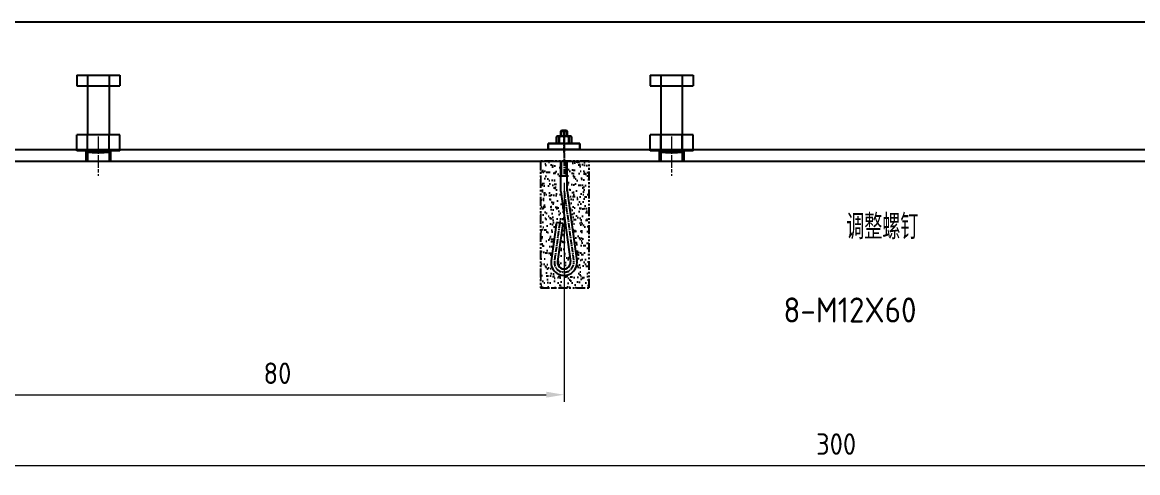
# Model space of a CAD drawing. Header units: millimetres. Extents: x 1235 to 3468, y -658 to 307.
# Drawn here: x 1997.4 to 2153.1, y -390.7 to -327.8 of the extents above; entities that cross this region are included whole.
import ezdxf

# ---------------------------------------------------------------- set-up
doc = ezdxf.new("R2010")
doc.units = ezdxf.units.MM
for name, pattern in [('CENTRE', [1.125, 0.75, -0.125, 0.125, -0.125]), ('CHAIN', [0.3543, 0.2362, -0.0295, 0.0591, -0.0295]), ('DASHED', [0.75, 0.5, -0.25]), ('K', [2.5, 1.25, -0.25, 0.25, -0.25, 0.25, -0.25]), ('SOLID_THIN', [0])]:
    doc.linetypes.add(name, pattern=pattern)
doc.layers.get('0').update_dxf_attribs({"color": 255, "lineweight": 30})
doc.layers.get('Defpoints').update_dxf_attribs({"color": 255})
for name, color, linetype in [('02', 1, 'Continuous'), ('07', 6, 'K'), ('11', 3, 'Continuous')]:
    doc.layers.add(name, color=color, linetype=linetype)
for name, color, linetype, lineweight in [('AM_0', 7, 'Continuous', 30), ('AM_5', 90, 'Continuous', 20), ('Visible Narrow (ISO)-1', 7, 'Continuous', 25), ('中心线 (ISO)', 7, 'Continuous', 18), ('可见 (ISO)', 7, 'Continuous', 25), ('隐藏 (ISO)', 7, 'DASHED', 25), ('隐藏窄的 (ISO)', 7, 'DASHED', 18)]:
    doc.layers.add(name, color=color, linetype=linetype, lineweight=lineweight)
doc.styles.get("Standard").update_dxf_attribs({"font": 'ISOCP.SHX', "bigfont": 'gbcbig.shx'})
doc.dimstyles.new('AM_ISO$0', dxfattribs={"dimtxt": 3, "dimasz": 2.5, "dimexe": 1, "dimexo": 1, "dimgap": 1.5, "dimtad": 1, "dimdsep": 46, "dimtxsty": 'Standard', "dimcen": 0, "dimclrd": 256, "dimclre": 256, "dimclrt": 2, "dimadec": 0, "dimazin": 2, "dimtp": 0.1, "dimtm": 0.1, "dimtfac": 0.71, "dimtmove": 0, "dimatfit": 3, "dimfxl": 1, "dimlwd": -1, "dimlwe": -1, "dimarcsym": 1})

# ---------------------------------------------------------------- blocks, each defined once
blk = doc.blocks.new('*D159')
at = {"layer": 'AM_5', "transparency": 16777216}
for p, q in [((1963.01, -348.2), (1963.01, -390.73)), ((2263.01, -348.2), (2263.01, -390.73)), ((1965.51, -389.73), (2260.51, -389.73))]:
    blk.add_line(p, q, dxfattribs=at)
for points in [[(1965.51, -389.31), (1965.51, -390.15), (1963.01, -389.73)], [(2260.51, -389.31), (2260.51, -390.15), (2263.01, -389.73)]]:
    blk.add_solid(points, dxfattribs=at)
at = {"layer": 'Defpoints', "color": 0, "transparency": 16777216}
for p in [(1963.01, -347.2), (2263.01, -347.2), (2263.01, -389.73)]:
    blk.add_point(p, dxfattribs=at)
at = {"layer": 'AM_5', "color": 2, "transparency": 16777216, "insert": (2110.97, -386.73), "char_height": 3, "attachment_point": 5}
blk.add_mtext('300', dxfattribs=at)
blk = doc.blocks.new('*D160')
at = {"layer": 'AM_5', "transparency": 16777216}
for p, q in [((1993.01, -350.27), (1993.01, -380.84)), ((2073.01, -350.27), (2073.01, -380.84)), ((1995.51, -379.84), (2070.51, -379.84))]:
    blk.add_line(p, q, dxfattribs=at)
for points in [[(1995.51, -379.42), (1995.51, -380.25), (1993.01, -379.84)], [(2070.51, -379.42), (2070.51, -380.25), (2073.01, -379.84)]]:
    blk.add_solid(points, dxfattribs=at)
at = {"layer": 'Defpoints', "color": 0, "transparency": 16777216}
for p in [(1993.01, -349.27), (2073.01, -349.27), (2073.01, -379.84)]:
    blk.add_point(p, dxfattribs=at)
at = {"layer": 'AM_5', "color": 2, "transparency": 16777216, "insert": (2033.01, -376.84), "char_height": 3, "attachment_point": 5}
blk.add_mtext('80', dxfattribs=at)

msp = doc.modelspace()

# ---------------------------------------------------------------- hatches: boundary and pattern name
at = {"layer": '11', "linetype": 'SOLID_THIN'}
h = msp.add_hatch(dxfattribs=at)
h.set_pattern_fill('AR-SAND', color=172, scale=0.6, angle=135.00072, style=0)
h.set_pattern_definition([(97.50144, (2019.7204, -488.113), (0.844188, 0.7907775), [0, -0.912, 0, -1.02, 0, -0.975]), (127.5014, (2019.7204, -488.113), (0.446434, 1.948199), [0, -0.492, 0, -0.822, 0, -0.315]), (167.50144, (2020.4584, -488.1129), (-1.318851, 1.323586), [0, -0.3, 0, -1.08, 0, -1.41]), (177.5014, (2020.4584, -488.113), (-0.903067, 1.647735), [0, -0.15, 0, -0.708, 0, -0.81])])
h.paths.add_polyline_path([(2073.903, -361.249, -1.1469092), (2072.11, -361.249), (2072.842, -355.928), (2071.946, -355.805), (2071.214, -361.126, 1.1469092), (2074.8, -361.126), (2073.459, -351.378), (2073.459, -347.221), (2076.51, -347.221), (2076.511, -364.919), (2069.724, -364.919), (2069.724, -347.221), (2072.554, -347.221), (2072.554, -351.44)])

# ---------------------------------------------------------------- linework, layer by layer
for p, q in [((2071.961, -343.81), (2071.961, -344.744)), ((2072.136, -343.717), (2073.869, -343.717)), ((2072.332, -343.81), (2072.332, -344.744)), ((2072.554, -343.039), (2072.649, -342.944)), ((2072.554, -343.039), (2073.459, -343.039)), ((2072.554, -343.717), (2072.554, -343.039)), ((2072.649, -342.944), (2073.363, -342.944)), ((2073.459, -343.039), (2073.363, -342.944)), ((2073.459, -343.717), (2073.459, -343.039)), ((2073.681, -343.81), (2073.681, -344.744)), ((2074.052, -343.81), (2074.052, -344.744)), ((2070.788, -344.744), (2075.225, -344.744)), ((2070.788, -344.744), (2070.788, -345.577)), ((2075.225, -344.744), (2075.225, -345.134))]:
    msp.add_line(p, q)
for centre, radius, start, end in [((2072.146, -343.948), 0.231, 36.65071, 143.35217), ((2073.006, -346.208), 2.491, 74.29101, 105.71187), ((2073.867, -343.948), 0.232, 36.75204, 143.25084)]:
    msp.add_arc(centre, radius, start, end)
at = {"layer": '02'}
for p, q in [((2072.655, -343.717), (2072.655, -342.944)), ((2073.358, -343.717), (2073.358, -342.944)), ((2072.554, -351.44), (2072.554, -347.221)), ((2072.655, -349.284), (2072.655, -347.221)), ((2073.358, -349.284), (2073.358, -347.221)), ((2073.459, -351.378), (2073.459, -347.221)), ((2072.554, -349.284), (2073.459, -349.284)), ((2072.554, -351.44), (2073.903, -361.249)), ((2073.459, -351.378), (2074.8, -361.126)), ((2071.946, -355.805), (2071.214, -361.126)), ((2072.842, -355.928), (2071.946, -355.805)), ((2072.842, -355.928), (2072.11, -361.249))]:
    msp.add_line(p, q, dxfattribs=at)
for radius in [1.81, 0.905]:
    msp.add_arc((2073.007, -361.372), radius, 172.17234, 7.83054, dxfattribs=at)
at = {"layer": '07'}
msp.add_lwpolyline([(2076.51, -347.221), (2069.724, -347.221), (2069.724, -364.919), (2076.511, -364.919)], close=True, dxfattribs=at)
at = {"layer": '11', "color": 172, "linetype": 'CENTRE'}
for p, q in [((2073.006, -345.998), (2073.006, -343.061)), ((2073.007, -343.791), (2073.007, -349.266)), ((2073.007, -351.409), (2074.351, -361.187)), ((2072.394, -355.867), (2071.662, -361.187))]:
    msp.add_line(p, q, dxfattribs=at)
msp.add_arc((2073.007, -361.372), 1.357, 172.17234, 7.83054, dxfattribs=at)
at = {"layer": 'AM_0'}
for p, q in [((2075.225, -345.577), (2075.225, -345.134)), ((2070.788, -345.577), (2075.225, -345.577))]:
    msp.add_line(p, q, dxfattribs=at)
at = {"layer": 'Visible Narrow (ISO)-1'}
for p, q in [((2215.007, -327.83), (1982.507, -327.83)), ((1982.507, -345.577), (2005.006, -345.577)), ((1982.507, -345.577), (2071.007, -345.577)), ((2071.007, -345.577), (2176.007, -345.577))]:
    msp.add_line(p, q, dxfattribs=at)
at = {"layer": '中心线 (ISO)', "linetype": 'CHAIN', "ltscale": 7.374465}
for p, q in [((2008.007, -343.791), (2008.007, -349.266)), ((2088.007, -343.791), (2088.007, -349.266))]:
    msp.add_line(p, q, dxfattribs=at)
at = {"layer": '可见 (ISO)'}
for p, q in [((2005.006, -335.204), (2005.006, -336.704)), ((2005.006, -335.204), (2006.506, -335.204)), ((2006.506, -335.204), (2006.506, -336.704)), ((2006.506, -335.204), (2009.507, -335.204)), ((2009.507, -335.204), (2009.507, -336.704)), ((2009.507, -335.204), (2011.007, -335.204)), ((2011.007, -335.204), (2011.007, -336.704)), ((2085.006, -335.204), (2085.006, -336.704)), ((2085.006, -335.204), (2086.506, -335.204)), ((2086.506, -335.204), (2086.506, -336.704)), ((2086.506, -335.204), (2089.507, -335.204)), ((2089.507, -335.204), (2089.507, -336.704)), ((2089.507, -335.204), (2091.007, -335.204)), ((2091.007, -335.204), (2091.007, -336.704)), ((2005.006, -336.704), (2006.506, -336.704)), ((2006.506, -336.704), (2009.507, -336.704)), ((2006.507, -336.704), (2006.507, -343.529)), ((2009.507, -336.704), (2011.007, -336.704)), ((2009.507, -336.704), (2009.507, -343.529)), ((2085.006, -336.704), (2086.506, -336.704)), ((2086.506, -336.704), (2089.507, -336.704)), ((2086.507, -336.704), (2086.507, -343.529)), ((2089.507, -336.704), (2091.007, -336.704)), ((2089.507, -336.704), (2089.507, -343.529)), ((2006.506, -343.529), (2005.006, -343.529)), ((2005.006, -345.779), (2005.006, -343.529)), ((2009.507, -343.529), (2006.506, -343.529)), ((2006.506, -345.779), (2006.506, -343.529)), ((2009.507, -345.779), (2009.507, -343.529)), ((2011.007, -343.529), (2009.507, -343.529)), ((2011.007, -345.779), (2011.007, -343.529)), ((2086.506, -343.529), (2085.006, -343.529)), ((2085.006, -345.779), (2085.006, -343.529)), ((2089.507, -343.529), (2086.506, -343.529)), ((2086.506, -345.779), (2086.506, -343.529)), ((2089.507, -345.779), (2089.507, -343.529)), ((2091.007, -343.529), (2089.507, -343.529)), ((2091.007, -345.779), (2091.007, -343.529)), ((2006.506, -345.779), (2005.006, -345.779)), ((2009.507, -345.779), (2006.506, -345.779)), ((2006.507, -345.779), (2006.507, -345.939)), ((2011.007, -345.779), (2009.507, -345.779)), ((2009.507, -345.779), (2009.507, -345.939)), ((2086.506, -345.779), (2085.006, -345.779)), ((2089.507, -345.779), (2086.506, -345.779)), ((2086.507, -345.779), (2086.507, -345.939)), ((2091.007, -345.779), (2089.507, -345.779)), ((2089.507, -345.779), (2089.507, -345.939)), ((1963.007, -347.204), (2263.007, -347.204))]:
    msp.add_line(p, q, dxfattribs=at)
for centre in [(2008.007, -345.854), (2088.007, -345.854)]:
    msp.add_ellipse(centre, major_axis=(1.725, 0), ratio=0.0998133, start_param=2.6917958, end_param=6.7329822, dxfattribs=at)
at = {"layer": '隐藏 (ISO)', "ltscale": 5.194527}
for p, q in [((2086.507, -345.779), (2086.507, -343.529)), ((2086.507, -343.529), (2086.507, -345.779)), ((2089.507, -345.779), (2089.507, -343.529)), ((2089.507, -343.529), (2089.507, -345.779))]:
    msp.add_line(p, q, dxfattribs=at)
at = {"layer": '隐藏 (ISO)', "ltscale": 3.117}
for p, q in [((2006.282, -345.854), (2006.282, -347.204)), ((2009.732, -345.854), (2009.732, -347.204)), ((2086.282, -345.854), (2086.282, -347.204)), ((2089.732, -345.854), (2089.732, -347.204))]:
    msp.add_line(p, q, dxfattribs=at)
at = {"layer": '隐藏 (ISO)', "ltscale": 2.920702}
for p, q in [((2006.507, -345.939), (2006.507, -347.204)), ((2009.507, -345.939), (2009.507, -347.204)), ((2086.507, -345.939), (2086.507, -347.204)), ((2089.507, -345.939), (2089.507, -347.204))]:
    msp.add_line(p, q, dxfattribs=at)
at = {"layer": '隐藏 (ISO)', "ltscale": 8.943219}
for centre in [(2008.007, -345.854), (2088.007, -345.854)]:
    msp.add_ellipse(centre, major_axis=(1.725, 0), ratio=0.0998133, start_param=0.4497969, end_param=2.6917958, dxfattribs=at)
at = {"layer": '隐藏窄的 (ISO)', "ltscale": 11.731802}
msp.add_line((2005.006, -345.577), (2011.007, -345.577), dxfattribs=at)

# ---------------------------------------------------------------- texts
at = {"layer": 'AM_5', "color": 2, "char_height": 3.5, "attachment_point": 7}
for s, insert in [('调整螺钉', (2112.378, -358.134)), ('8-M12X60', (2103.614, -369.755))]:
    msp.add_mtext(s, dxfattribs=dict(at, insert=insert))

# ---------------------------------------------------------------- dimensions: what is measured, and where the dimension line sits
at = {"layer": 'AM_5'}
dim = msp.add_linear_dim(base=(2263.007, -389.731), p1=(1963.007, -347.204), p2=(2263.007, -347.204), dimstyle='AM_ISO$0', dxfattribs=at)
dim.commit()
dim.dimension.update_dxf_attribs({"geometry": '*D159', "text_midpoint": (2110.966, -389.731), "dimtype": 160})
dim = msp.add_linear_dim(base=(2073.007, -379.838), p1=(1993.007, -349.266), p2=(2073.007, -349.266), dimstyle='AM_ISO$0', dxfattribs=at)
dim.commit()
dim.dimension.update_dxf_attribs({"geometry": '*D160', "text_midpoint": (2033.007, -376.838)})

doc.saveas('drawing.dxf')
